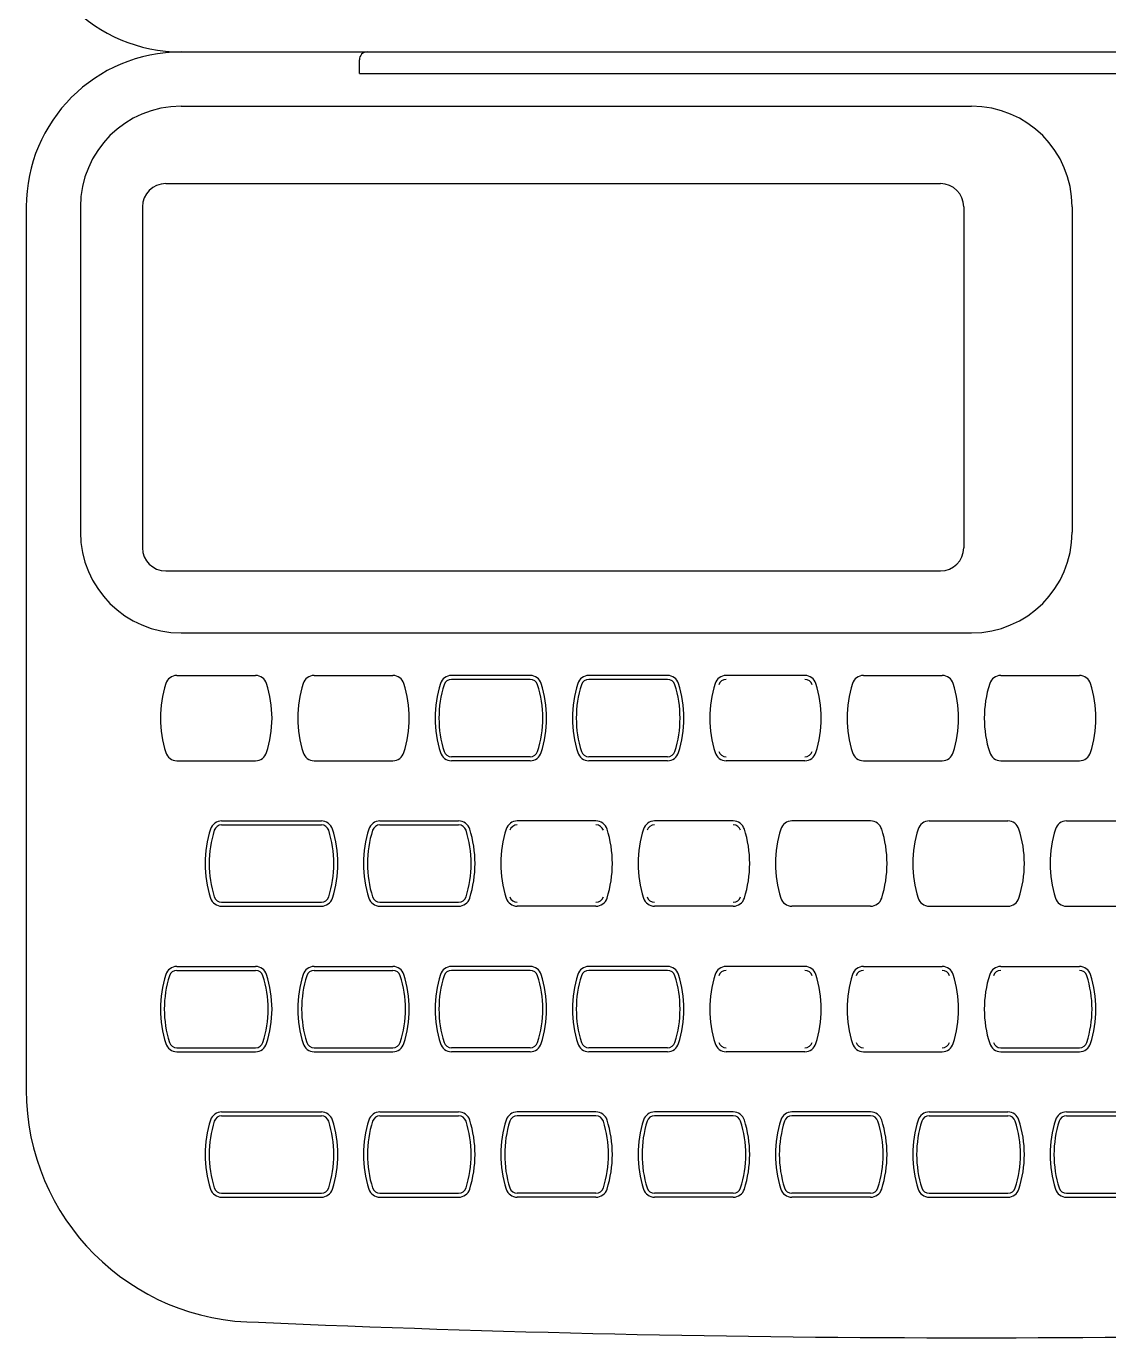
# Model space of a CAD drawing. Header units: millimetres. Extents: x 1333.384 to 1333.506, y 2711.468 to 2711.634.
# Drawn here: x 1333.3838 to 1333.4536, y 2711.4684 to 2711.553 of the extents above; entities that cross this region are included whole.
import ezdxf

# ---------------------------------------------------------------- set-up
doc = ezdxf.new("R2010")
doc.units = ezdxf.units.MM
doc.header["$LTSCALE"] = 10
doc.layers.add('Equipam_informática', color=1, linetype='Continuous')

msp = doc.modelspace()

# ---------------------------------------------------------------- linework, layer by layer
at = {"layer": 'Equipam_informática'}
for p, q in [((1333.393784724896, 2711.551388365119), (1333.405784724896, 2711.551388365119)), ((1333.405284724896, 2711.54998836512), (1333.405284724896, 2711.55088836512)), ((1333.405784724896, 2711.551388365119), (1333.483784724896, 2711.551388365119)), ((1333.405284724896, 2711.54998836512), (1333.484284724896, 2711.54998836512)), ((1333.393784724896, 2711.547888365119), (1333.444784724896, 2711.547888365119)), ((1333.392784724896, 2711.542888365119), (1333.442784724896, 2711.542888365119)), ((1333.383784724896, 2711.541388365119), (1333.383784724896, 2711.484388365119)), ((1333.387284724896, 2711.541388365119), (1333.387284724896, 2711.520388365119)), ((1333.391284724896, 2711.541388365119), (1333.391284724896, 2711.519385727981)), ((1333.444284724896, 2711.541388365119), (1333.444284724896, 2711.519385727981)), ((1333.451284724896, 2711.541388365119), (1333.451284724896, 2711.520388365119)), ((1333.392784724896, 2711.517885727981), (1333.442784724896, 2711.517885727981)), ((1333.393784724896, 2711.51388836512), (1333.444784724896, 2711.51388836512)), ((1333.393505436444, 2711.511138365119), (1333.398585150081, 2711.511138365119)), ((1333.402367151287, 2711.511138365119), (1333.407446864923, 2711.511138365119)), ((1333.416308579765, 2711.511138365119), (1333.411228866129, 2711.511138365119)), ((1333.416308579765, 2711.51088836512), (1333.411228866129, 2711.51088836512)), ((1333.425170294608, 2711.511138365119), (1333.420090580971, 2711.511138365119)), ((1333.425170294608, 2711.51088836512), (1333.420090580971, 2711.51088836512)), ((1333.434032009451, 2711.511138365119), (1333.428952295814, 2711.511138365119)), ((1333.437814010656, 2711.511138365119), (1333.442893724293, 2711.511138365119)), ((1333.446675725499, 2711.511138365119), (1333.451755439135, 2711.511138365119)), ((1333.416308579765, 2711.50588836512), (1333.411228866129, 2711.50588836512)), ((1333.425170294608, 2711.50588836512), (1333.420090580971, 2711.50588836512)), ((1333.393505436444, 2711.505638365119), (1333.398585150081, 2711.505638365119)), ((1333.402367151287, 2711.505638365119), (1333.407446864923, 2711.505638365119)), ((1333.416308579765, 2711.505638365119), (1333.411228866129, 2711.505638365119)), ((1333.425170294608, 2711.505638365119), (1333.420090580971, 2711.505638365119)), ((1333.434032009451, 2711.505638365119), (1333.428952295814, 2711.505638365119)), ((1333.437814010656, 2711.505638365119), (1333.442893724293, 2711.505638365119)), ((1333.446675725499, 2711.505638365119), (1333.451755439135, 2711.505638365119)), ((1333.396396414195, 2711.501746983746), (1333.402829351045, 2711.501746983746)), ((1333.396396414195, 2711.501496983746), (1333.402829351045, 2711.501496983746)), ((1333.406611352251, 2711.501746983746), (1333.411691065887, 2711.501746983746)), ((1333.406611352251, 2711.501496983746), (1333.411691065887, 2711.501496983746)), ((1333.42055278073, 2711.501746983746), (1333.415473067094, 2711.501746983746)), ((1333.429414495572, 2711.501746983746), (1333.424334781936, 2711.501746983746)), ((1333.438276210414, 2711.501746983746), (1333.433196496778, 2711.501746983746)), ((1333.442058211621, 2711.501746983746), (1333.447137925257, 2711.501746983746)), ((1333.450919926463, 2711.501746983746), (1333.4559996401, 2711.501746983746)), ((1333.396396414195, 2711.496496983746), (1333.402829351045, 2711.496496983746)), ((1333.406611352251, 2711.496496983746), (1333.411691065887, 2711.496496983746)), ((1333.396396414195, 2711.496246983746), (1333.402829351045, 2711.496246983746)), ((1333.406611352251, 2711.496246983746), (1333.411691065887, 2711.496246983746)), ((1333.42055278073, 2711.496246983746), (1333.415473067094, 2711.496246983746)), ((1333.429414495572, 2711.496246983746), (1333.424334781936, 2711.496246983746)), ((1333.438276210414, 2711.496246983746), (1333.433196496778, 2711.496246983746)), ((1333.442058211621, 2711.496246983746), (1333.447137925257, 2711.496246983746)), ((1333.450919926463, 2711.496246983746), (1333.4559996401, 2711.496246983746)), ((1333.393505436444, 2711.492355602372), (1333.398585150081, 2711.492355602372)), ((1333.402367151287, 2711.492355602372), (1333.407446864923, 2711.492355602372)), ((1333.416308579765, 2711.492355602372), (1333.411228866129, 2711.492355602372)), ((1333.425170294608, 2711.492355602372), (1333.420090580971, 2711.492355602372)), ((1333.434032009451, 2711.492355602372), (1333.428952295814, 2711.492355602372)), ((1333.437814010656, 2711.492355602372), (1333.442893724293, 2711.492355602372)), ((1333.446675725499, 2711.492355602372), (1333.451755439135, 2711.492355602372)), ((1333.393505436444, 2711.492105602372), (1333.398585150081, 2711.492105602372)), ((1333.402367151287, 2711.492105602372), (1333.407446864923, 2711.492105602372)), ((1333.416308579765, 2711.492105602372), (1333.411228866129, 2711.492105602372)), ((1333.425170294608, 2711.492105602372), (1333.420090580971, 2711.492105602372)), ((1333.393505436444, 2711.487105602372), (1333.398585150081, 2711.487105602372)), ((1333.402367151287, 2711.487105602372), (1333.407446864923, 2711.487105602372)), ((1333.416308579765, 2711.487105602372), (1333.411228866129, 2711.487105602372)), ((1333.425170294608, 2711.487105602372), (1333.420090580971, 2711.487105602372)), ((1333.446675725499, 2711.487105602372), (1333.451755439135, 2711.487105602372)), ((1333.393505436444, 2711.486855602372), (1333.398585150081, 2711.486855602372)), ((1333.402367151287, 2711.486855602372), (1333.407446864923, 2711.486855602372)), ((1333.416308579765, 2711.486855602372), (1333.411228866129, 2711.486855602372)), ((1333.425170294608, 2711.486855602372), (1333.420090580971, 2711.486855602372)), ((1333.434032009451, 2711.486855602372), (1333.428952295814, 2711.486855602372)), ((1333.437814010656, 2711.486855602372), (1333.442893724293, 2711.486855602372)), ((1333.446675725499, 2711.486855602372), (1333.451755439135, 2711.486855602372)), ((1333.396396414195, 2711.482964220998), (1333.402829351045, 2711.482964220998)), ((1333.406611352251, 2711.482964220998), (1333.411691065887, 2711.482964220998)), ((1333.42055278073, 2711.482964220998), (1333.415473067094, 2711.482964220998)), ((1333.429414495572, 2711.482964220998), (1333.424334781936, 2711.482964220998)), ((1333.438276210414, 2711.482964220998), (1333.433196496778, 2711.482964220998)), ((1333.442058211621, 2711.482964220998), (1333.447137925257, 2711.482964220998)), ((1333.450919926463, 2711.482964220998), (1333.4559996401, 2711.482964220998)), ((1333.396396414195, 2711.482714220998), (1333.402829351045, 2711.482714220998)), ((1333.406611352251, 2711.482714220998), (1333.411691065887, 2711.482714220998)), ((1333.42055278073, 2711.482714220998), (1333.415473067094, 2711.482714220998)), ((1333.429414495572, 2711.482714220998), (1333.424334781936, 2711.482714220998)), ((1333.438276210414, 2711.482714220998), (1333.433196496778, 2711.482714220998)), ((1333.442058211621, 2711.482714220998), (1333.447137925257, 2711.482714220998)), ((1333.450919926463, 2711.482714220998), (1333.4559996401, 2711.482714220998)), ((1333.396396414195, 2711.477714220998), (1333.402829351045, 2711.477714220998)), ((1333.396396414195, 2711.477464220999), (1333.402829351045, 2711.477464220999)), ((1333.406611352251, 2711.477714220998), (1333.411691065887, 2711.477714220998)), ((1333.406611352251, 2711.477464220999), (1333.411691065887, 2711.477464220999)), ((1333.42055278073, 2711.477714220998), (1333.415473067094, 2711.477714220998)), ((1333.42055278073, 2711.477464220999), (1333.415473067094, 2711.477464220999)), ((1333.429414495572, 2711.477714220998), (1333.424334781936, 2711.477714220998)), ((1333.429414495572, 2711.477464220999), (1333.424334781936, 2711.477464220999)), ((1333.438276210414, 2711.477714220998), (1333.433196496778, 2711.477714220998)), ((1333.438276210414, 2711.477464220999), (1333.433196496778, 2711.477464220999)), ((1333.442058211621, 2711.477714220998), (1333.447137925257, 2711.477714220998)), ((1333.442058211621, 2711.477464220999), (1333.447137925257, 2711.477464220999)), ((1333.450919926463, 2711.477714220998), (1333.4559996401, 2711.477714220998)), ((1333.450919926463, 2711.477464220999), (1333.4559996401, 2711.477464220999))]:
    msp.add_line(p, q, dxfattribs=at)
for centre, radius, start, end in [((1333.393784724896, 2711.561388365119), 0.01, 180, 270), ((1333.393784724896, 2711.541388365119), 0.01, 90, 180), ((1333.405784724896, 2711.55088836512), 0.0005, 90, 180), ((1333.393784724896, 2711.541388365119), 0.006500000000000001, 90, 180), ((1333.444784724896, 2711.541388365119), 0.006500000000000001, 0, 90), ((1333.392784724896, 2711.541388365119), 0.0015, 90, 180), ((1333.442784724896, 2711.541388365119), 0.0015, 0, 90), ((1333.393784724896, 2711.520388365119), 0.006500000000000001, 180, 270), ((1333.444784724896, 2711.520388365119), 0.006500000000000001, 270, 0), ((1333.392784724896, 2711.519385727981), 0.0015, 180, 270), ((1333.442784724896, 2711.519385727981), 0.0015, 270, 0), ((1333.393505436444, 2711.51038836512), 0.00075, 90, 162.3705228711158), ((1333.39858515008, 2711.51038836512), 0.00075, 17.62947713012575, 90), ((1333.402367151287, 2711.51038836512), 0.00075, 90, 162.3705228711158), ((1333.407446864923, 2711.51038836512), 0.00075, 17.62947713012575, 90), ((1333.411228866129, 2711.51038836512), 0.00075, 90, 162.3705228698743), ((1333.411228866129, 2711.51038836512), 0.0005, 90, 162.3705228698743), ((1333.416308579765, 2711.51038836512), 0.00075, 17.62947712888418, 90), ((1333.416308579765, 2711.51038836512), 0.0005, 17.62947712888418, 90), ((1333.420090580971, 2711.51038836512), 0.00075, 90, 162.3705228698743), ((1333.420090580971, 2711.51038836512), 0.0005, 90, 162.3705228698743), ((1333.425170294608, 2711.51038836512), 0.00075, 17.62947712888418, 90), ((1333.425170294608, 2711.51038836512), 0.0005, 17.62947712888418, 90), ((1333.428952295814, 2711.51038836512), 0.00075, 90, 162.3705228698743), ((1333.428952295814, 2711.51038836512), 0.0005, 90, 162.3705228698743), ((1333.434032009451, 2711.51038836512), 0.00075, 17.62947712888418, 90), ((1333.434032009451, 2711.51038836512), 0.0005, 17.62947712888418, 90), ((1333.437814010656, 2711.51038836512), 0.00075, 90, 162.3705228711158), ((1333.442893724293, 2711.51038836512), 0.00075, 17.62947713012575, 90), ((1333.446675725499, 2711.51038836512), 0.00075, 90, 162.3705228711158), ((1333.451755439135, 2711.51038836512), 0.00075, 17.62947713012575, 90), ((1333.399798999282, 2711.50838836512), 0.007353706019065275, 162.3705228711158, 197.6294771288842), ((1333.392291587243, 2711.50838836512), 0.007353706019065275, 342.3705228698742, 17.62947713012575), ((1333.408660714124, 2711.50838836512), 0.007353706019065275, 162.3705228711158, 197.6294771288842), ((1333.401153302086, 2711.50838836512), 0.007353706019065275, 342.3705228698742, 17.62947713012575), ((1333.417522428967, 2711.50838836512), 0.007353706019065275, 162.3705228698743, 197.6294771301258), ((1333.417522428967, 2711.50838836512), 0.007103706019065275, 162.3705228698743, 197.6294771301258), ((1333.410015016928, 2711.50838836512), 0.007103706019065275, 342.3705228711158, 17.62947712888418), ((1333.410015016928, 2711.50838836512), 0.007353706019065275, 342.3705228711158, 17.62947712888418), ((1333.426384143809, 2711.50838836512), 0.007353706019065275, 162.3705228698743, 197.6294771301258), ((1333.426384143809, 2711.50838836512), 0.007103706019065275, 162.3705228698743, 197.6294771301258), ((1333.41887673177, 2711.50838836512), 0.007103706019065275, 342.3705228711158, 17.62947712888418), ((1333.41887673177, 2711.50838836512), 0.007353706019065275, 342.3705228711158, 17.62947712888418), ((1333.435245858651, 2711.50838836512), 0.007353706019065275, 162.3705228698743, 197.6294771301258), ((1333.427738446613, 2711.50838836512), 0.007353706019065275, 342.3705228711158, 17.62947712888418), ((1333.444107573494, 2711.50838836512), 0.007353706019065275, 162.3705228711158, 197.6294771288842), ((1333.436600161456, 2711.50838836512), 0.007353706019065275, 342.3705228698742, 17.62947713012575), ((1333.452969288336, 2711.50838836512), 0.007353706019065275, 162.3705228711158, 197.6294771288842), ((1333.445461876298, 2711.50838836512), 0.007353706019065275, 342.3705228698742, 17.62947713012575), ((1333.393505436444, 2711.50638836512), 0.00075, 197.6294771288842, 270), ((1333.39858515008, 2711.50638836512), 0.00075, 270, 342.3705228698742), ((1333.402367151287, 2711.50638836512), 0.00075, 197.6294771288842, 270), ((1333.407446864923, 2711.50638836512), 0.00075, 270, 342.3705228698742), ((1333.411228866129, 2711.50638836512), 0.00075, 197.6294771301258, 270), ((1333.411228866129, 2711.50638836512), 0.0005, 197.6294771301258, 270), ((1333.416308579765, 2711.50638836512), 0.0005, 270, 342.3705228711158), ((1333.416308579765, 2711.50638836512), 0.00075, 270, 342.3705228711158), ((1333.420090580971, 2711.50638836512), 0.00075, 197.6294771301258, 270), ((1333.420090580971, 2711.50638836512), 0.0005, 197.6294771301258, 270), ((1333.425170294608, 2711.50638836512), 0.0005, 270, 342.3705228711158), ((1333.425170294608, 2711.50638836512), 0.00075, 270, 342.3705228711158), ((1333.428952295814, 2711.50638836512), 0.00075, 197.6294771301258, 270), ((1333.428952295814, 2711.50638836512), 0.0005, 197.6294771301258, 270), ((1333.434032009451, 2711.50638836512), 0.0005, 270, 342.3705228711158), ((1333.434032009451, 2711.50638836512), 0.00075, 270, 342.3705228711158), ((1333.437814010656, 2711.50638836512), 0.00075, 197.6294771288842, 270), ((1333.442893724293, 2711.50638836512), 0.00075, 270, 342.3705228698742), ((1333.446675725499, 2711.50638836512), 0.00075, 197.6294771288842, 270), ((1333.451755439135, 2711.50638836512), 0.00075, 270, 342.3705228698742), ((1333.396396414195, 2711.500996983746), 0.00075, 90, 162.3705228711158), ((1333.396396414195, 2711.500996983746), 0.0005, 90, 162.3705228711158), ((1333.402829351045, 2711.500996983746), 0.00075, 17.62947713012575, 90), ((1333.402829351045, 2711.500996983746), 0.0005, 17.62947713012575, 90), ((1333.406611352251, 2711.500996983746), 0.00075, 90, 162.3705228711158), ((1333.406611352251, 2711.500996983746), 0.0005, 90, 162.3705228711158), ((1333.411691065887, 2711.500996983746), 0.00075, 17.62947713012575, 90), ((1333.411691065887, 2711.500996983746), 0.0005, 17.62947713012575, 90), ((1333.415473067094, 2711.500996983746), 0.00075, 90, 162.3705228698743), ((1333.415473067094, 2711.500996983746), 0.0005, 90, 162.3705228698743), ((1333.42055278073, 2711.500996983746), 0.00075, 17.62947712888418, 90), ((1333.42055278073, 2711.500996983746), 0.0005, 17.62947712888418, 90), ((1333.424334781936, 2711.500996983746), 0.00075, 90, 162.3705228698743), ((1333.424334781936, 2711.500996983746), 0.0005, 90, 162.3705228698743), ((1333.429414495572, 2711.500996983746), 0.00075, 17.62947712888418, 90), ((1333.429414495572, 2711.500996983746), 0.0005, 17.62947712888418, 90), ((1333.433196496778, 2711.500996983746), 0.00075, 90, 162.3705228698743), ((1333.438276210414, 2711.500996983746), 0.00075, 17.62947712888418, 90), ((1333.442058211621, 2711.500996983746), 0.00075, 90, 162.3705228711158), ((1333.447137925257, 2711.500996983746), 0.00075, 17.62947713012575, 90), ((1333.450919926463, 2711.500996983746), 0.00075, 90, 162.3705228711158), ((1333.402689977032, 2711.498996983746), 0.007353706019065275, 162.3705228711158, 197.6294771288842), ((1333.402689977032, 2711.498996983746), 0.007103706019065275, 162.3705228711158, 197.6294771288842), ((1333.396535788208, 2711.498996983746), 0.007103706019065275, 342.3705228698742, 17.62947713012575), ((1333.396535788208, 2711.498996983746), 0.007353706019065275, 342.3705228698742, 17.62947713012575), ((1333.412904915089, 2711.498996983746), 0.007353706019065275, 162.3705228711158, 197.6294771288842), ((1333.412904915089, 2711.498996983746), 0.007103706019065275, 162.3705228711158, 197.6294771288842), ((1333.40539750305, 2711.498996983746), 0.007103706019065275, 342.3705228698742, 17.62947713012575), ((1333.40539750305, 2711.498996983746), 0.007353706019065275, 342.3705228698742, 17.62947713012575), ((1333.42176662993, 2711.498996983746), 0.007353706019065275, 162.3705228698743, 197.6294771301258), ((1333.414259217893, 2711.498996983746), 0.007353706019065275, 342.3705228711158, 17.62947712888418), ((1333.430628344773, 2711.498996983746), 0.007353706019065275, 162.3705228698743, 197.6294771301258), ((1333.423120932735, 2711.498996983746), 0.007353706019065275, 342.3705228711158, 17.62947712888418), ((1333.439490059616, 2711.498996983746), 0.007353706019065275, 162.3705228698743, 197.6294771301258), ((1333.431982647578, 2711.498996983746), 0.007353706019065275, 342.3705228711158, 17.62947712888418), ((1333.448351774458, 2711.498996983746), 0.007353706019065275, 162.3705228711158, 197.6294771288842), ((1333.44084436242, 2711.498996983746), 0.007353706019065275, 342.3705228698742, 17.62947713012575), ((1333.457213489301, 2711.498996983746), 0.007353706019065275, 162.3705228711158, 197.6294771288842), ((1333.396396414195, 2711.496996983746), 0.00075, 197.6294771288842, 270), ((1333.396396414195, 2711.496996983746), 0.0005, 197.6294771288842, 270), ((1333.402829351045, 2711.496996983746), 0.0005, 270, 342.3705228698742), ((1333.402829351045, 2711.496996983746), 0.00075, 270, 342.3705228698742), ((1333.406611352251, 2711.496996983746), 0.00075, 197.6294771288842, 270), ((1333.406611352251, 2711.496996983746), 0.0005, 197.6294771288842, 270), ((1333.411691065887, 2711.496996983746), 0.0005, 270, 342.3705228698742), ((1333.411691065887, 2711.496996983746), 0.00075, 270, 342.3705228698742), ((1333.415473067094, 2711.496996983746), 0.00075, 197.6294771301258, 270), ((1333.415473067094, 2711.496996983746), 0.0005, 197.6294771301258, 270), ((1333.42055278073, 2711.496996983746), 0.0005, 270, 342.3705228711158), ((1333.42055278073, 2711.496996983746), 0.00075, 270, 342.3705228711158), ((1333.424334781936, 2711.496996983746), 0.00075, 197.6294771301258, 270), ((1333.424334781936, 2711.496996983746), 0.0005, 197.6294771301258, 270), ((1333.429414495572, 2711.496996983746), 0.0005, 270, 342.3705228711158), ((1333.429414495572, 2711.496996983746), 0.00075, 270, 342.3705228711158), ((1333.433196496778, 2711.496996983746), 0.00075, 197.6294771301258, 270), ((1333.438276210414, 2711.496996983746), 0.00075, 270, 342.3705228711158), ((1333.442058211621, 2711.496996983746), 0.00075, 197.6294771288842, 270), ((1333.447137925257, 2711.496996983746), 0.00075, 270, 342.3705228698742), ((1333.450919926463, 2711.496996983746), 0.00075, 197.6294771288842, 270), ((1333.393505436444, 2711.491605602372), 0.00075, 90, 162.3705228711158), ((1333.39858515008, 2711.491605602372), 0.00075, 17.62947713012575, 90), ((1333.402367151287, 2711.491605602372), 0.00075, 90, 162.3705228711158), ((1333.407446864923, 2711.491605602372), 0.00075, 17.62947713012575, 90), ((1333.411228866129, 2711.491605602372), 0.00075, 90, 162.3705228698743), ((1333.416308579765, 2711.491605602372), 0.00075, 17.62947712888418, 90), ((1333.420090580971, 2711.491605602372), 0.00075, 90, 162.3705228698743), ((1333.425170294608, 2711.491605602372), 0.00075, 17.62947712888418, 90), ((1333.428952295814, 2711.491605602372), 0.00075, 90, 162.3705228698743), ((1333.434032009451, 2711.491605602372), 0.00075, 17.62947712888418, 90), ((1333.437814010656, 2711.491605602372), 0.00075, 90, 162.3705228711158), ((1333.442893724293, 2711.491605602372), 0.00075, 17.62947713012575, 90), ((1333.446675725499, 2711.491605602372), 0.00075, 90, 162.3705228711158), ((1333.451755439135, 2711.491605602372), 0.00075, 17.62947713012575, 90), ((1333.399798999282, 2711.489605602372), 0.007353706019065275, 162.3705228711158, 197.6294771288842), ((1333.399798999282, 2711.489605602372), 0.007103706019065275, 162.3705228711158, 197.6294771288842), ((1333.393505436444, 2711.491605602372), 0.0005, 90, 162.3705228711158), ((1333.39858515008, 2711.491605602372), 0.0005, 17.62947713012575, 90), ((1333.392291587243, 2711.489605602372), 0.007103706019065275, 342.3705228698742, 17.62947713012575), ((1333.392291587243, 2711.489605602372), 0.007353706019065275, 342.3705228698742, 17.62947713012575), ((1333.408660714124, 2711.489605602372), 0.007353706019065275, 162.3705228711158, 197.6294771288842), ((1333.408660714124, 2711.489605602372), 0.007103706019065275, 162.3705228711158, 197.6294771288842), ((1333.402367151287, 2711.491605602372), 0.0005, 90, 162.3705228711158), ((1333.407446864923, 2711.491605602372), 0.0005, 17.62947713012575, 90), ((1333.401153302086, 2711.489605602372), 0.007103706019065275, 342.3705228698742, 17.62947713012575), ((1333.401153302086, 2711.489605602372), 0.007353706019065275, 342.3705228698742, 17.62947713012575), ((1333.417522428967, 2711.489605602372), 0.007353706019065275, 162.3705228698743, 197.6294771301258), ((1333.417522428967, 2711.489605602372), 0.007103706019065275, 162.3705228698743, 197.6294771301258), ((1333.411228866129, 2711.491605602372), 0.0005, 90, 162.3705228698743), ((1333.416308579765, 2711.491605602372), 0.0005, 17.62947712888418, 90), ((1333.410015016928, 2711.489605602372), 0.007103706019065275, 342.3705228711158, 17.62947712888418), ((1333.410015016928, 2711.489605602372), 0.007353706019065275, 342.3705228711158, 17.62947712888418), ((1333.426384143809, 2711.489605602372), 0.007353706019065275, 162.3705228698743, 197.6294771301258), ((1333.426384143809, 2711.489605602372), 0.007103706019065275, 162.3705228698743, 197.6294771301258), ((1333.420090580971, 2711.491605602372), 0.0005, 90, 162.3705228698743), ((1333.425170294608, 2711.491605602372), 0.0005, 17.62947712888418, 90), ((1333.41887673177, 2711.489605602372), 0.007103706019065275, 342.3705228711158, 17.62947712888418), ((1333.41887673177, 2711.489605602372), 0.007353706019065275, 342.3705228711158, 17.62947712888418), ((1333.435245858651, 2711.489605602372), 0.007353706019065275, 162.3705228698743, 197.6294771301258), ((1333.428952295814, 2711.491605602372), 0.0005, 90, 162.3705228698743), ((1333.434032009451, 2711.491605602372), 0.0005, 17.62947712888418, 90), ((1333.427738446613, 2711.489605602372), 0.007353706019065275, 342.3705228711158, 17.62947712888418), ((1333.444107573494, 2711.489605602372), 0.007353706019065275, 162.3705228711158, 197.6294771288842), ((1333.437814010656, 2711.491605602372), 0.0005, 90, 162.3705228711158), ((1333.442893724293, 2711.491605602372), 0.0005, 17.62947713012575, 90), ((1333.436600161456, 2711.489605602372), 0.007353706019065275, 342.3705228698742, 17.62947713012575), ((1333.452969288336, 2711.489605602372), 0.007353706019065275, 162.3705228711158, 197.6294771288842), ((1333.446675725499, 2711.491605602372), 0.0005, 90, 162.3705228711158), ((1333.451755439135, 2711.491605602372), 0.0005, 17.62947713012575, 90), ((1333.445461876298, 2711.489605602372), 0.007103706019065275, 342.3705228698742, 17.62947713012575), ((1333.445461876298, 2711.489605602372), 0.007353706019065275, 342.3705228698742, 17.62947713012575), ((1333.393505436444, 2711.487605602372), 0.00075, 197.6294771288842, 270), ((1333.393505436444, 2711.487605602372), 0.0005, 197.6294771288842, 270), ((1333.39858515008, 2711.487605602372), 0.0005, 270, 342.3705228698742), ((1333.39858515008, 2711.487605602372), 0.00075, 270, 342.3705228698742), ((1333.402367151287, 2711.487605602372), 0.00075, 197.6294771288842, 270), ((1333.402367151287, 2711.487605602372), 0.0005, 197.6294771288842, 270), ((1333.407446864923, 2711.487605602372), 0.0005, 270, 342.3705228698742), ((1333.407446864923, 2711.487605602372), 0.00075, 270, 342.3705228698742), ((1333.411228866129, 2711.487605602372), 0.00075, 197.6294771301258, 270), ((1333.411228866129, 2711.487605602372), 0.0005, 197.6294771301258, 270), ((1333.416308579765, 2711.487605602372), 0.0005, 270, 342.3705228711158), ((1333.416308579765, 2711.487605602372), 0.00075, 270, 342.3705228711158), ((1333.420090580971, 2711.487605602372), 0.00075, 197.6294771301258, 270), ((1333.420090580971, 2711.487605602372), 0.0005, 197.6294771301258, 270), ((1333.425170294608, 2711.487605602372), 0.0005, 270, 342.3705228711158), ((1333.425170294608, 2711.487605602372), 0.00075, 270, 342.3705228711158), ((1333.428952295814, 2711.487605602372), 0.00075, 197.6294771301258, 270), ((1333.428952295814, 2711.487605602372), 0.0005, 197.6294771301258, 270), ((1333.434032009451, 2711.487605602372), 0.0005, 270, 342.3705228711158), ((1333.434032009451, 2711.487605602372), 0.00075, 270, 342.3705228711158), ((1333.437814010656, 2711.487605602372), 0.00075, 197.6294771288842, 270), ((1333.437814010656, 2711.487605602372), 0.0005, 197.6294771288842, 270), ((1333.442893724293, 2711.487605602372), 0.0005, 270, 342.3705228698742), ((1333.442893724293, 2711.487605602372), 0.00075, 270, 342.3705228698742), ((1333.446675725499, 2711.487605602372), 0.00075, 197.6294771288842, 270), ((1333.446675725499, 2711.487605602372), 0.0005, 197.6294771288842, 270), ((1333.451755439135, 2711.487605602372), 0.0005, 270, 342.3705228698742), ((1333.451755439135, 2711.487605602372), 0.00075, 270, 342.3705228698742), ((1333.398784724896, 2711.484388365119), 0.015, 180, 270), ((1333.396396414195, 2711.482214220998), 0.00075, 90, 162.3705228711158), ((1333.402829351045, 2711.482214220998), 0.00075, 17.62947713012575, 90), ((1333.406611352251, 2711.482214220998), 0.00075, 90, 162.3705228711158), ((1333.411691065887, 2711.482214220998), 0.00075, 17.62947713012575, 90), ((1333.415473067094, 2711.482214220998), 0.00075, 90, 162.3705228698743), ((1333.42055278073, 2711.482214220998), 0.00075, 17.62947712888418, 90), ((1333.424334781936, 2711.482214220998), 0.00075, 90, 162.3705228698743), ((1333.429414495572, 2711.482214220998), 0.00075, 17.62947712888418, 90), ((1333.433196496778, 2711.482214220998), 0.00075, 90, 162.3705228698743), ((1333.438276210414, 2711.482214220998), 0.00075, 17.62947712888418, 90), ((1333.442058211621, 2711.482214220998), 0.00075, 90, 162.3705228711158), ((1333.447137925257, 2711.482214220998), 0.00075, 17.62947713012575, 90), ((1333.450919926463, 2711.482214220998), 0.00075, 90, 162.3705228711158), ((1333.402689977032, 2711.480214220998), 0.007353706019065275, 162.3705228711158, 197.6294771288842), ((1333.402689977032, 2711.480214220998), 0.007103706019065275, 162.3705228711158, 197.6294771288842), ((1333.396396414195, 2711.482214220998), 0.0005, 90, 162.3705228711158), ((1333.402829351045, 2711.482214220998), 0.0005, 17.62947713012575, 90), ((1333.396535788208, 2711.480214220998), 0.007103706019065275, 342.3705228698742, 17.62947713012575), ((1333.396535788208, 2711.480214220998), 0.007353706019065275, 342.3705228698742, 17.62947713012575), ((1333.412904915089, 2711.480214220998), 0.007353706019065275, 162.3705228711158, 197.6294771288842), ((1333.412904915089, 2711.480214220998), 0.007103706019065275, 162.3705228711158, 197.6294771288842), ((1333.406611352251, 2711.482214220998), 0.0005, 90, 162.3705228711158), ((1333.411691065887, 2711.482214220998), 0.0005, 17.62947713012575, 90), ((1333.40539750305, 2711.480214220998), 0.007103706019065275, 342.3705228698742, 17.62947713012575), ((1333.40539750305, 2711.480214220998), 0.007353706019065275, 342.3705228698742, 17.62947713012575), ((1333.42176662993, 2711.480214220998), 0.007353706019065275, 162.3705228698743, 197.6294771301258), ((1333.42176662993, 2711.480214220998), 0.007103706019065275, 162.3705228698743, 197.6294771301258), ((1333.415473067094, 2711.482214220998), 0.0005, 90, 162.3705228698743), ((1333.42055278073, 2711.482214220998), 0.0005, 17.62947712888418, 90), ((1333.414259217893, 2711.480214220998), 0.007103706019065275, 342.3705228711158, 17.62947712888418), ((1333.414259217893, 2711.480214220998), 0.007353706019065275, 342.3705228711158, 17.62947712888418), ((1333.430628344773, 2711.480214220998), 0.007353706019065275, 162.3705228698743, 197.6294771301258), ((1333.430628344773, 2711.480214220998), 0.007103706019065275, 162.3705228698743, 197.6294771301258), ((1333.424334781936, 2711.482214220998), 0.0005, 90, 162.3705228698743), ((1333.429414495572, 2711.482214220998), 0.0005, 17.62947712888418, 90), ((1333.423120932735, 2711.480214220998), 0.007103706019065275, 342.3705228711158, 17.62947712888418), ((1333.423120932735, 2711.480214220998), 0.007353706019065275, 342.3705228711158, 17.62947712888418), ((1333.439490059616, 2711.480214220998), 0.007353706019065275, 162.3705228698743, 197.6294771301258), ((1333.439490059616, 2711.480214220998), 0.007103706019065275, 162.3705228698743, 197.6294771301258), ((1333.433196496778, 2711.482214220998), 0.0005, 90, 162.3705228698743), ((1333.438276210414, 2711.482214220998), 0.0005, 17.62947712888418, 90), ((1333.431982647578, 2711.480214220998), 0.007103706019065275, 342.3705228711158, 17.62947712888418), ((1333.431982647578, 2711.480214220998), 0.007353706019065275, 342.3705228711158, 17.62947712888418), ((1333.448351774458, 2711.480214220998), 0.007353706019065275, 162.3705228711158, 197.6294771288842), ((1333.448351774458, 2711.480214220998), 0.007103706019065275, 162.3705228711158, 197.6294771288842), ((1333.442058211621, 2711.482214220998), 0.0005, 90, 162.3705228711158), ((1333.447137925257, 2711.482214220998), 0.0005, 17.62947713012575, 90), ((1333.44084436242, 2711.480214220998), 0.007103706019065275, 342.3705228698742, 17.62947713012575), ((1333.44084436242, 2711.480214220998), 0.007353706019065275, 342.3705228698742, 17.62947713012575), ((1333.457213489301, 2711.480214220998), 0.007353706019065275, 162.3705228711158, 197.6294771288842), ((1333.457213489301, 2711.480214220998), 0.007103706019065275, 162.3705228711158, 197.6294771288842), ((1333.450919926463, 2711.482214220998), 0.0005, 90, 162.3705228711158), ((1333.396396414195, 2711.478214220998), 0.00075, 197.6294771288842, 270), ((1333.396396414195, 2711.478214220998), 0.0005, 197.6294771288842, 270), ((1333.402829351045, 2711.478214220998), 0.0005, 270, 342.3705228698742), ((1333.402829351045, 2711.478214220998), 0.00075, 270, 342.3705228698742), ((1333.406611352251, 2711.478214220998), 0.00075, 197.6294771288842, 270), ((1333.406611352251, 2711.478214220998), 0.0005, 197.6294771288842, 270), ((1333.411691065887, 2711.478214220998), 0.0005, 270, 342.3705228698742), ((1333.411691065887, 2711.478214220998), 0.00075, 270, 342.3705228698742), ((1333.415473067094, 2711.478214220998), 0.00075, 197.6294771301258, 270), ((1333.415473067094, 2711.478214220998), 0.0005, 197.6294771301258, 270), ((1333.42055278073, 2711.478214220998), 0.0005, 270, 342.3705228711158), ((1333.42055278073, 2711.478214220998), 0.00075, 270, 342.3705228711158), ((1333.424334781936, 2711.478214220998), 0.00075, 197.6294771301258, 270), ((1333.424334781936, 2711.478214220998), 0.0005, 197.6294771301258, 270), ((1333.429414495572, 2711.478214220998), 0.0005, 270, 342.3705228711158), ((1333.429414495572, 2711.478214220998), 0.00075, 270, 342.3705228711158), ((1333.433196496778, 2711.478214220998), 0.00075, 197.6294771301258, 270), ((1333.433196496778, 2711.478214220998), 0.0005, 197.6294771301258, 270), ((1333.438276210414, 2711.478214220998), 0.0005, 270, 342.3705228711158), ((1333.438276210414, 2711.478214220998), 0.00075, 270, 342.3705228711158), ((1333.442058211621, 2711.478214220998), 0.00075, 197.6294771288842, 270), ((1333.442058211621, 2711.478214220998), 0.0005, 197.6294771288842, 270), ((1333.447137925257, 2711.478214220998), 0.0005, 270, 342.3705228698742), ((1333.447137925257, 2711.478214220998), 0.00075, 270, 342.3705228698742), ((1333.450919926463, 2711.478214220998), 0.00075, 197.6294771288842, 270), ((1333.450919926463, 2711.478214220998), 0.0005, 197.6294771288842, 270), ((1333.444784724896, 2712.526888365119), 1.058499999999615, 267.509271466059, 272.490728533941)]:
    msp.add_arc(centre, radius, start, end, dxfattribs=at)

doc.saveas('drawing.dxf')
